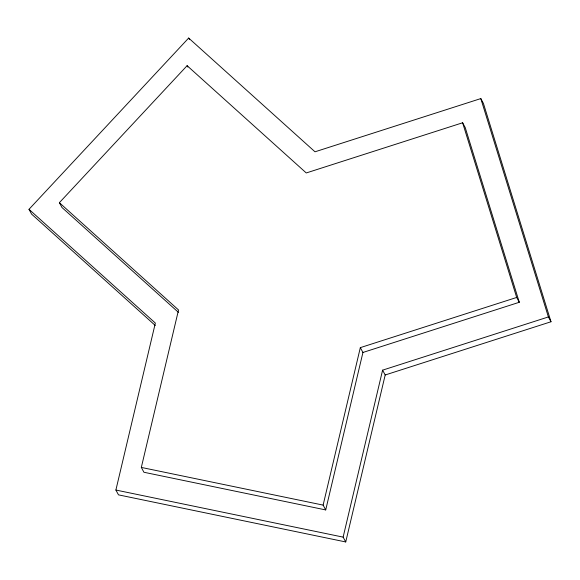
<?xml version="1.0" encoding="UTF-8"?>
<svg xmlns="http://www.w3.org/2000/svg" width="580" height="580" viewBox="0 0 580 580"><rect width="100%" height="100%" fill="white"/><g stroke="black" fill="none" stroke-linecap="round" stroke-linejoin="round"><path stroke-width="0.87" d="M115.891 490.042L155.346 323.067L29 209.315L188.66 38.048L315.005 151.8L480.805 98.585L483.415 103.407L551 321.762L385.192 374.985L345.738 541.952L118.494 494.863L115.891 490.042L343.128 537.131L345.738 541.952M141.324 467.429L178.531 309.966L59.378 202.688L187.108 65.678L306.262 172.956L462.623 122.772L465.233 127.593L519.296 302.274L362.935 352.466L325.721 509.929L143.927 472.258L141.324 467.429L323.118 505.108L325.721 509.929M323.118 505.108L360.325 347.637L516.686 297.453L519.296 302.274M343.128 537.131L382.59 370.156L548.39 316.941L551 321.762M178.444 312.366L61.987 207.51L59.378 202.688M155.266 325.474L31.61 214.136L29 209.315M382.59 370.156L385.192 374.985M360.325 347.637L362.935 352.466M188.66 38.048L189.399 39.425M187.108 65.678L187.855 67.055M480.805 98.585L548.39 316.941M462.623 122.772L516.686 297.453"/></g></svg>
